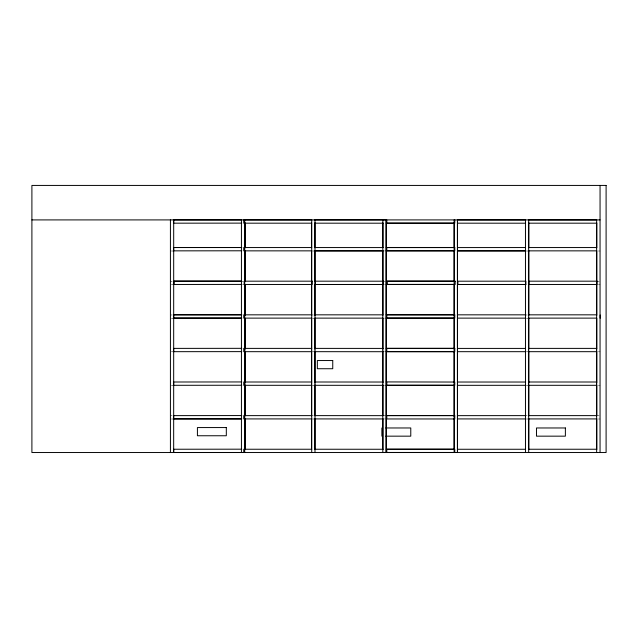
<?xml version="1.0" encoding="UTF-8"?>
<svg xmlns="http://www.w3.org/2000/svg" width="638" height="638" viewBox="0 0 638 638"><rect width="100%" height="100%" fill="white"/><g stroke="black" fill="none" stroke-linecap="round" stroke-linejoin="round"><path stroke-width="0.48" stroke-dasharray="3.19 2.39" d="M384.578 250.925L386.213 250.925M171.335 251.005L173.791 251.005M312.476 251.005L314.933 251.005M526.318 251.005L528.774 251.005M598.42 251.005L600.055 251.005M382.936 281.254L385.392 281.254M170.513 281.334L172.148 281.334M241.722 281.334L243.357 281.334M596.777 281.334L599.234 281.334M171.335 284.572L173.791 284.572M242.544 284.572L245 284.572M384.578 284.492L386.213 284.492M598.42 284.572L600.055 284.572M170.617 314.973L172.252 314.973M311.759 314.973L313.394 314.973M525.6 314.973L527.235 314.973M171.431 318.226L173.887 318.226M312.572 318.226L315.028 318.226M384.674 318.147L386.317 318.147M526.422 318.226L528.878 318.226M384.578 351.705L386.213 351.705M171.335 351.785L173.791 351.785M312.476 351.785L314.933 351.785M526.318 351.785L528.774 351.785M598.42 351.785L600.055 351.785M384.578 385.328L386.213 385.328M171.335 385.408L173.791 385.408M312.476 385.408L314.933 385.408M526.318 385.408L528.774 385.408M598.42 385.408L600.055 385.408M382.936 415.649L385.392 415.649M170.513 415.729L172.148 415.729M311.655 415.729L313.29 415.729M525.497 415.729L527.14 415.729M596.777 415.729L599.234 415.729M384.578 418.927L386.213 418.927M171.335 419.006L173.791 419.006M312.476 419.006L314.933 419.006M526.318 419.006L528.774 419.006M598.42 419.006L600.055 419.006"/><path stroke-width="0.96" d="M241.762 223.125L173.672 223.18L173.672 219.887L241.642 219.887M314.837 219.887L386.118 219.831L386.118 452.454M31.9 219.911L600.055 219.911M311.719 223.18L243.748 223.18L243.748 219.887L311.719 219.887L311.719 452.533M314.837 223.18L383.039 223.204M386.213 223.101L454.184 223.101M457.494 223.18L525.465 223.204M528.679 223.18L596.666 223.18M173.791 247.496L241.762 247.496M386.213 247.472L454.184 247.472M241.642 247.552L173.672 247.552L173.672 250.854L241.762 250.79M311.719 247.552L243.748 247.552L243.748 250.854L311.719 250.854M314.837 247.552L383.039 247.576M457.494 247.576L525.465 247.552M528.679 247.552L596.666 247.552M314.837 250.854L382.808 250.854M386.213 250.774L454.184 250.774M457.494 250.854L525.465 250.854M528.679 250.854L596.666 250.854M315.068 250.878L383.039 250.878M457.494 250.878L525.465 250.878M241.188 281.111L174.206 281.111L174.086 284.468L241.188 284.412M454.599 281.095L386.628 281.095L386.628 284.389L454.599 284.389M174.086 281.175L241.076 281.175M383.454 281.199L315.252 281.175L315.252 284.468L383.223 284.468L383.223 281.175M457.909 284.468L525.879 284.468L525.879 281.175L457.909 281.199L457.909 284.492L525.879 284.492M315.483 284.492L383.454 284.492M173.791 314.773L241.762 314.773M386.213 314.749L454.184 314.749M241.642 314.829L173.672 314.829L173.672 318.123L241.642 318.123M311.719 314.829L243.748 314.829L243.748 318.123L311.719 318.123M314.837 314.829L382.808 314.829M457.494 314.829L525.465 314.829M528.679 314.829L596.666 314.829M173.791 318.067L241.762 318.067M386.213 318.043L454.184 318.043M314.837 318.123L383.039 318.147M525.465 318.147L457.494 318.123L457.494 219.887L525.465 219.887L525.465 452.533M528.679 318.123L596.666 318.123M241.762 348.332L173.672 348.388L173.672 351.682L241.762 351.626M311.719 348.388L243.748 348.388L243.748 351.682L311.719 351.682M314.837 348.388L383.039 348.412M386.213 348.308L454.184 348.308M457.494 348.412L525.465 348.412M528.679 348.388L596.666 348.388M386.213 351.602L454.184 351.602M314.837 351.682L383.039 351.705M457.494 351.682L525.465 351.682M528.679 351.682L596.666 351.682M241.762 381.947L173.672 382.002L173.672 385.304L241.762 385.24M311.719 382.002L243.748 382.002L243.748 385.304L311.719 385.304M314.837 382.002L383.039 382.026M386.213 381.923L454.766 382.042L454.766 385.336L386.795 385.336L386.795 382.042M457.494 382.026L525.465 382.026M528.679 382.002L596.666 382.002M386.213 385.224L454.184 385.224M314.837 385.304L383.039 385.328M457.494 385.328L525.465 385.304M528.679 385.304L596.666 385.304M386.213 415.545L454.184 415.545M241.762 415.561L173.672 415.625L173.672 418.919L241.642 418.919M311.719 415.625L243.748 415.625L243.748 418.919L311.719 418.919M314.837 415.625L383.039 415.649M457.494 415.649L525.465 415.625M528.679 415.625L596.666 415.625M173.791 418.863L241.762 418.863M314.837 418.919L383.039 418.943M457.494 418.919L525.465 418.943M528.679 418.919L596.666 418.919M385.862 427.97L410.776 427.97L410.776 436.161L385.862 436.161M386.213 449.16L454.184 449.16M241.762 449.184L173.672 449.24L173.672 452.533L173.696 219.911M311.719 449.24L243.748 449.24L243.748 452.533M314.837 449.24L383.039 449.264M457.494 449.264L525.465 449.264M528.679 449.24L596.666 449.24M173.791 452.478L241.762 452.478M382.84 452.454L454.184 452.454M600.159 314.973L600.159 318.226M600.055 185.427L600.055 452.533M596.777 222.893L596.777 247.743M596.777 250.726L596.777 281.549M596.777 284.532L596.777 315.347M596.777 318.33L596.777 349.146M596.777 351.139L596.777 382.952M596.777 384.937L596.777 415.753M596.777 418.735L596.777 449.559M596.65 452.533L596.65 219.887L528.679 219.887L528.679 452.533M528.774 222.893L528.774 247.743M528.774 250.726L528.774 281.549M528.774 284.532L528.774 315.347M528.774 318.33L528.774 349.146M528.774 351.139L528.774 382.952M528.774 384.937L528.774 415.753M528.774 418.735L528.774 449.559M457.494 318.33L457.494 452.533M457.398 219.911L457.398 452.533M454.766 219.927L454.766 223.22L386.795 223.22L386.795 219.927M454.766 452.573L454.766 449.28L386.795 449.28L386.795 452.573M454.216 222.893L454.216 247.743M454.216 250.726L454.216 281.549M454.216 284.532L454.216 315.347M454.216 318.33L454.216 349.146M454.216 351.139L454.216 382.952M454.216 384.937L454.216 416.75M454.216 418.735L454.216 449.559M454.12 219.911L454.12 452.533M386.213 219.807L386.213 452.454M382.936 222.814L382.936 247.664M382.936 250.646L382.936 281.47M382.936 284.452L382.936 315.268M382.936 318.25L382.936 349.066M382.936 351.059L382.936 382.872M382.936 384.858L382.936 415.673M382.936 418.656L382.936 449.479M382.84 219.831L382.808 452.533M381.875 427.97L381.875 436.161M314.997 219.911L314.997 452.533M314.933 222.893L314.933 247.743M314.933 250.726L314.933 281.549M314.933 284.532L314.933 315.347M314.933 318.33L314.933 349.146M314.933 351.139L314.933 382.952M314.933 384.937L314.933 415.753M314.933 418.735L314.933 449.559M311.559 222.893L311.559 247.743M311.559 250.726L311.559 281.549M311.559 284.532L311.559 315.347M311.559 318.33L311.559 349.146M311.559 351.139L311.559 382.952M311.559 384.937L311.559 415.753M311.559 418.735L311.559 449.559M245 222.893L245 247.743M245 250.726L245 281.549M245 284.532L245 315.347M245 318.33L245 349.146M245 351.139L245 382.952M245 384.937L245 415.753M245 418.735L245 449.559M244.904 222.893L244.904 247.743M244.904 250.726L244.904 281.549M244.904 284.532L244.904 315.347M244.904 318.33L244.904 349.146M244.904 351.139L244.904 382.952M244.904 384.937L244.904 415.753M244.904 418.735L244.904 449.559M244.713 219.911L244.713 452.533M241.435 219.911L241.435 452.533M170.418 219.911L170.418 452.533M606.1 185.427L31.9 185.427L31.9 452.533L606.1 452.533L606.1 185.427M454.766 247.592L386.795 247.592L386.795 250.886L454.766 250.886L454.766 247.592M312.134 281.175L244.163 281.175L244.163 284.468L312.134 284.468L312.134 281.175M455.181 281.214L387.21 281.214L387.21 284.508L455.181 284.508L455.181 281.214M597.08 281.175L529.093 281.175L529.093 284.468L597.08 284.468L597.064 281.175M454.766 314.869L386.795 314.869L386.795 318.163L454.766 318.163L454.766 314.869M454.766 348.428L386.795 348.428L386.795 351.721L454.766 351.721L454.766 348.428M332.749 360.542L317.341 360.542L317.341 368.732L332.749 368.732L332.749 360.542M454.766 415.665L386.795 415.665L386.795 418.959L454.766 418.959L454.766 415.665M226.315 427.564L197.413 427.564L197.413 435.754L226.315 435.754L226.315 427.564M565.38 427.97L536.478 427.97L536.478 436.161L565.38 436.161L565.38 427.97"/></g></svg>
